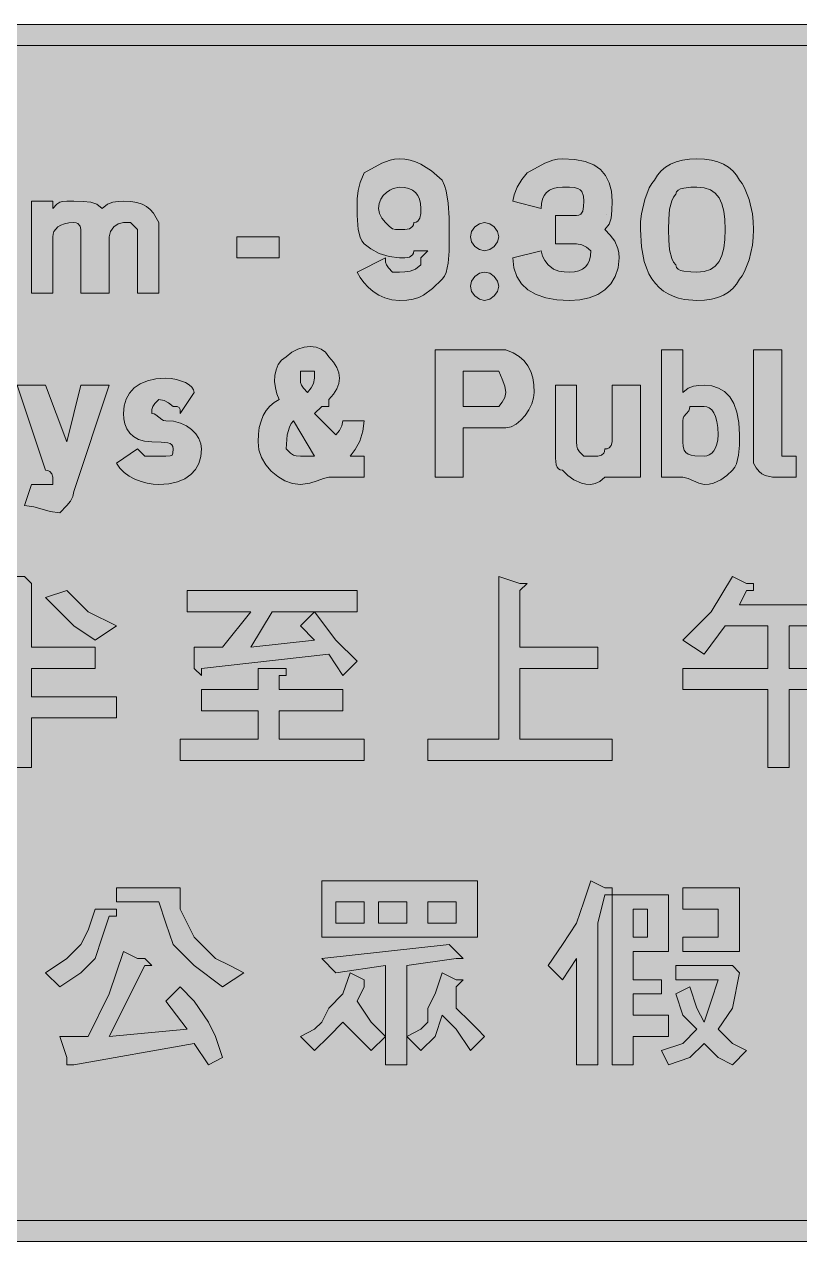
# Model space of a CAD drawing. Header units: metres. Extents: x 12 to 555, y 32 to 238.
# Drawn here: x 242 to 373.4, y 31.9 to 238.3 of the extents above; entities that cross this region are included whole.
import ezdxf

# ---------------------------------------------------------------- set-up
doc = ezdxf.new("R2010")
doc.units = ezdxf.units.M
for name, color, linetype, true_color in [('FILL_BLACK_000000', 7, 'Continuous', 0x000000), ('FILL_WHITE_FFFFFF', 7, 'Continuous', 0xffffff), ('STROKE_BLACK_000000', 7, 'Continuous', 0x000000)]:
    doc.layers.add(name, color=color, linetype=linetype, true_color=true_color)

msp = doc.modelspace()

# ---------------------------------------------------------------- hatches: boundary and pattern name
at = {"layer": 'FILL_BLACK_000000', "true_color": 0x000000}
h = msp.add_hatch(color=7, dxfattribs=at)
h.dxf.hatch_style = 1
h.paths.add_polyline_path([(550.41, 238.32), (552.81, 235.92), (553.21, 235.87), (553.52, 235.71), (554.01, 235.17), (554.5, 234.4), (555.21, 233.52), (555.21, 229.92), (555.21, 40.32), (555, 38.54), (554.46, 36.87), (553.69, 35.43), (552.81, 34.32), (552.1, 33.44), (551.61, 32.67), (551.12, 32.13), (550.81, 31.97), (550.41, 31.92), (546.81, 31.92), (20.01, 31.92), (18.4, 31.96), (17.01, 32.22), (16.33, 32.51), (15.62, 32.93), (14.01, 34.32), (13.61, 34.37), (13.32, 34.53), (12.96, 35.07), (12.83, 35.84), (12.81, 36.72), (12.12, 37.62), (11.76, 38.52), (11.63, 39.42), (11.61, 40.32), (11.61, 229.92), (11.82, 231.7), (12.36, 233.37), (13.13, 234.81), (14.01, 235.92), (14.89, 236.63), (15.66, 237.12), (16.2, 237.61), (16.36, 237.92), (16.41, 238.32), (20.01, 238.32), (546.81, 238.32), (550.41, 238.32)])
h.paths.add_polyline_path([(18.43, 234.31), (17.82, 233.83), (17.31, 233.22), (16.92, 232.49), (16.63, 231.68), (16.47, 230.82), (16.41, 229.92), (16.41, 40.32), (16.43, 39.42), (16.56, 38.52), (16.92, 37.62), (17.61, 36.72), (17.66, 36.32), (17.82, 36.03), (18.36, 35.67), (19.13, 35.54), (20.01, 35.52), (546.81, 35.52), (547.71, 35.54), (548.61, 35.67), (549.51, 36.03), (550.41, 36.72), (550.6, 37.62), (551.01, 38.52), (551.42, 39.42), (551.61, 40.32), (551.61, 229.92), (551.42, 230.82), (551.01, 231.72), (550.6, 232.62), (550.41, 233.52), (549.51, 233.71), (548.61, 234.12), (547.71, 234.53), (546.81, 234.72), (20.01, 234.72), (19.17, 234.61), (18.43, 234.31)], flags=16)
h = msp.add_hatch(color=7, dxfattribs=at)
h.dxf.hatch_style = 1
h.paths.add_polyline_path([(303.23, 198.01), (303.36, 197.52), (303.72, 197.03), (304.41, 196.32), (305.61, 196.32), (306.51, 196.34), (307.41, 196.47), (308.31, 196.83), (309.21, 197.52), (309.21, 198.72), (310.41, 199.92), (308.01, 199.92), (307.96, 199.52), (307.8, 199.23), (307.26, 198.87), (306.49, 198.74), (305.61, 198.72), (303.83, 198.93), (302.16, 199.47), (300.72, 200.24), (299.61, 201.12), (299.21, 201.62), (298.92, 202.21), (298.56, 203.52), (298.41, 205.92), (298.41, 207.12), (298.43, 208.73), (298.56, 210.12), (298.92, 211.51), (299.61, 213.12), (302.61, 214.77), (304, 215.31), (304.76, 215.47), (305.61, 215.52), (306.51, 215.46), (307.41, 215.29), (308.31, 215.01), (309.21, 214.62), (311.01, 213.49), (312.81, 211.92), (313.21, 211.02), (313.5, 210.08), (313.86, 208.02), (313.99, 205.51), (314.01, 202.32), (313.99, 199.84), (313.86, 197.82), (313.5, 196.24), (313.21, 195.63), (312.81, 195.12), (311.18, 193.54), (309.66, 192.42), (308.84, 192.03), (307.92, 191.74), (306.85, 191.58), (305.61, 191.52), (304.32, 191.63), (303.13, 191.93), (302.07, 192.41), (301.11, 193.02), (300.27, 193.75), (299.53, 194.56), (298.92, 195.42), (298.41, 196.32), (303.21, 198.72), (303.23, 198.01)])
h.paths.add_polyline_path([(303.94, 210.21), (303.36, 209.82), (302.83, 209.31), (302.4, 208.69), (302.12, 207.96), (302.01, 207.12), (302.2, 206.24), (302.61, 205.47), (303.21, 204.72), (303.92, 204.03), (304.41, 203.67), (304.9, 203.54), (305.61, 203.52), (306.49, 203.54), (307.26, 203.67), (307.8, 204.03), (307.96, 204.32), (308.01, 204.72), (308.41, 204.77), (308.7, 204.93), (309.06, 205.47), (309.19, 206.24), (309.21, 207.12), (309.15, 207.96), (308.99, 208.69), (308.7, 209.31), (308.31, 209.82), (307.8, 210.21), (307.18, 210.49), (306.45, 210.66), (305.61, 210.72), (304.54, 210.49), (303.94, 210.21)], flags=16)
h = msp.add_hatch(color=7, dxfattribs=at)
h.dxf.hatch_style = 1
h.paths.add_polyline_path([(341.29, 202.6), (342.06, 201.57), (342.6, 200.31), (342.76, 199.57), (342.81, 198.72), (342.65, 197.03), (342.17, 195.57), (341.42, 194.33), (340.41, 193.32), (339.18, 192.53), (337.75, 191.97), (336.15, 191.63), (334.41, 191.52), (332.27, 191.63), (330.38, 191.97), (328.74, 192.53), (327.36, 193.32), (326.27, 194.33), (325.47, 195.57), (324.98, 197.03), (324.81, 198.72), (329.61, 199.92), (329.8, 199.04), (330.21, 198.27), (330.81, 197.52), (331.71, 196.83), (332.61, 196.47), (333.51, 196.34), (334.41, 196.32), (335.25, 196.38), (335.98, 196.54), (336.6, 196.83), (337.11, 197.22), (337.5, 197.73), (337.78, 198.34), (337.95, 199.08), (338.01, 199.92), (337.26, 200.52), (336.49, 200.93), (335.61, 201.12), (332.01, 201.12), (332.01, 205.92), (335.61, 205.92), (336.01, 205.97), (336.3, 206.13), (336.66, 206.67), (336.79, 207.44), (336.81, 208.32), (336.77, 209.2), (336.51, 209.97), (336.22, 210.28), (335.8, 210.51), (335.2, 210.67), (334.41, 210.72), (333.21, 210.72), (332.37, 210.66), (331.63, 210.49), (331.02, 210.21), (330.51, 209.82), (330.12, 209.31), (329.83, 208.69), (329.67, 207.96), (329.61, 207.12), (324.81, 208.32), (325.02, 209.41), (325.56, 210.72), (326.33, 212.03), (327.21, 213.12), (330.21, 214.77), (331.6, 215.31), (332.36, 215.47), (333.21, 215.52), (335.29, 215.41), (337.05, 215.07), (338.5, 214.51), (339.66, 213.72), (340.53, 212.71), (341.14, 211.47), (341.5, 210.01), (341.61, 208.32), (341.59, 206.73), (341.46, 205.47), (341.1, 204.44), (340.41, 203.52), (341.29, 202.6)])
h = msp.add_hatch(color=7, dxfattribs=at)
h.dxf.hatch_style = 1
h.paths.add_polyline_path([(365.4, 200.86), (364.86, 198.42), (364.09, 196.43), (363.66, 195.68), (363.21, 195.12), (362.7, 194.28), (362.08, 193.54), (361.35, 192.93), (360.51, 192.42), (359.55, 192.03), (358.48, 191.74), (357.3, 191.58), (356.01, 191.52), (353.87, 191.69), (352.9, 191.91), (351.98, 192.21), (351.12, 192.61), (350.34, 193.1), (349.61, 193.69), (348.96, 194.37), (348.38, 195.15), (347.87, 196.03), (347.43, 197.01), (347.07, 198.1), (346.58, 200.59), (346.41, 203.52), (346.46, 204.87), (346.62, 206.18), (347.16, 208.62), (347.93, 210.61), (348.36, 211.36), (348.81, 211.92), (349.32, 212.76), (349.93, 213.49), (350.67, 214.11), (351.51, 214.62), (352.47, 215.01), (353.53, 215.29), (354.72, 215.46), (356.01, 215.52), (357.3, 215.46), (358.48, 215.29), (359.55, 215.01), (360.51, 214.62), (361.35, 214.11), (362.08, 213.49), (362.7, 212.76), (363.21, 211.92), (363.66, 211.36), (364.09, 210.61), (364.86, 208.62), (365.4, 206.18), (365.56, 204.87), (365.61, 203.52), (365.56, 202.17), (365.4, 200.86)])
h.paths.add_polyline_path([(360.57, 206.67), (360.24, 207.91), (359.76, 208.92), (359.11, 209.71), (358.28, 210.27), (357.25, 210.61), (356.01, 210.72), (354.94, 210.7), (353.76, 210.57), (353.23, 210.43), (352.8, 210.21), (352.52, 209.92), (352.41, 209.52), (352.01, 209.02), (351.72, 208.41), (351.36, 206.97), (351.23, 205.3), (351.21, 203.52), (351.23, 201.74), (351.36, 200.07), (351.72, 198.63), (352.01, 198.02), (352.41, 197.52), (352.52, 197.12), (352.8, 196.83), (353.23, 196.61), (353.76, 196.47), (354.94, 196.34), (356.01, 196.32), (357.25, 196.43), (358.28, 196.77), (359.11, 197.33), (359.76, 198.12), (360.24, 199.13), (360.57, 200.37), (360.75, 201.83), (360.81, 203.52), (360.75, 205.21), (360.57, 206.67)], flags=16)
h = msp.add_hatch(color=7, dxfattribs=at)
h.dxf.hatch_style = 1
h.paths.add_polyline_path([(257.93, 204.51), (257.16, 203.97), (256.62, 203.2), (256.41, 202.32), (256.41, 192.72), (251.61, 192.72), (251.61, 203.52), (251.46, 204.12), (251.1, 204.53), (250.81, 204.67), (250.41, 204.72), (249.57, 204.67), (248.83, 204.51), (248.22, 204.28), (247.71, 203.97), (247.32, 203.61), (247.03, 203.2), (246.87, 202.77), (246.81, 202.32), (246.81, 192.72), (243.21, 192.72), (243.21, 208.32), (246.81, 208.32), (246.81, 207.12), (247.52, 207.81), (248.01, 208.17), (248.5, 208.3), (249.21, 208.32), (250.41, 208.32), (252, 208.3), (253.26, 208.17), (254.29, 207.81), (255.21, 207.12), (256.11, 207.81), (257.01, 208.17), (257.91, 208.3), (258.81, 208.32), (260.05, 208.26), (261.1, 208.09), (261.97, 207.81), (262.71, 207.42), (263.33, 206.91), (263.87, 206.29), (264.81, 204.72), (264.81, 203.52), (264.81, 192.72), (261.21, 192.72), (261.21, 203.52), (260.01, 204.72), (258.81, 204.72), (257.93, 204.51)])
h = msp.add_hatch(color=7, dxfattribs=at)
h.dxf.hatch_style = 1
h.paths.add_polyline_path([(322.2, 201.44), (321.66, 200.67), (320.89, 200.13), (320.01, 199.92), (319.13, 200.13), (318.36, 200.67), (317.82, 201.44), (317.61, 202.32), (317.82, 203.2), (318.36, 203.97), (319.13, 204.51), (320.01, 204.72), (320.89, 204.51), (321.66, 203.97), (322.2, 203.2), (322.41, 202.32), (322.2, 201.44)])
h = msp.add_hatch(color=7, dxfattribs=at)
h.dxf.hatch_style = 1
h.paths.add_polyline_path([(285.21, 198.72), (278.01, 198.72), (278.01, 202.32), (285.21, 202.32), (285.21, 198.72)])
h = msp.add_hatch(color=7, dxfattribs=at)
h.dxf.hatch_style = 1
h.paths.add_polyline_path([(322.2, 193.04), (321.66, 192.27), (320.89, 191.73), (320.01, 191.52), (319.13, 191.73), (318.36, 192.27), (317.82, 193.04), (317.61, 193.92), (317.82, 194.8), (318.36, 195.57), (319.13, 196.11), (320.01, 196.32), (320.89, 196.11), (321.66, 195.57), (322.2, 194.8), (322.41, 193.92), (322.2, 193.04)])
h = msp.add_hatch(color=7, dxfattribs=at)
h.dxf.hatch_style = 1
h.paths.add_polyline_path([(284.46, 178.77), (284.66, 179.75), (285.04, 180.63), (285.62, 181.36), (286.41, 181.92), (287.36, 182.71), (288.38, 183.27), (289.43, 183.61), (290.46, 183.72), (291.44, 183.61), (292.32, 183.27), (293.05, 182.71), (293.61, 181.92), (294.4, 181.02), (294.96, 180.12), (295.3, 179.22), (295.41, 178.32), (295.3, 177.42), (294.96, 176.52), (294.4, 175.62), (293.61, 174.72), (293.61, 173.52), (292.41, 173.52), (291.21, 172.32), (294.81, 168.72), (295.41, 169.47), (295.82, 170.24), (296.01, 171.12), (299.61, 171.12), (299.4, 169.34), (298.86, 167.67), (298.09, 166.23), (297.21, 165.12), (299.61, 165.12), (299.61, 161.52), (297.21, 161.52), (293.61, 161.52), (292.69, 161.33), (291.66, 160.92), (290.4, 160.51), (288.81, 160.32), (287.47, 160.48), (286.17, 160.94), (284.95, 161.65), (283.86, 162.57), (282.94, 163.66), (282.23, 164.88), (281.77, 166.18), (281.61, 167.52), (281.67, 168.81), (281.83, 169.99), (282.12, 171.06), (282.51, 172.02), (283.02, 172.86), (283.63, 173.59), (284.37, 174.21), (285.21, 174.72), (284.82, 175.67), (284.55, 176.69), (284.43, 177.74), (284.46, 178.77)])
h.paths.add_polyline_path([(286.56, 168.72), (286.41, 166.32), (287.12, 165.63), (287.61, 165.27), (288.1, 165.14), (288.81, 165.12), (291.21, 165.12), (287.61, 171.12), (287.21, 170.62), (286.92, 170.03), (286.56, 168.72)], flags=16)
h.paths.add_polyline_path([(291.02, 177.44), (291.21, 178.32), (291.21, 179.52), (290.01, 179.52), (288.81, 179.52), (288.81, 178.32), (288.83, 177.61), (288.96, 177.12), (289.32, 176.63), (290.01, 175.92), (290.61, 176.67), (291.02, 177.44)], flags=16)
h = msp.add_hatch(color=7, dxfattribs=at)
h.dxf.hatch_style = 1
h.paths.add_polyline_path([(311.61, 161.52), (311.61, 183.12), (322.41, 183.12), (323.61, 183.12), (324.85, 182.61), (325.88, 181.99), (326.71, 181.26), (327.36, 180.42), (327.84, 179.46), (328.17, 178.39), (328.35, 177.21), (328.41, 175.92), (328.3, 174.97), (328, 173.97), (327.52, 172.97), (326.91, 172.02), (326.18, 171.19), (325.37, 170.52), (324.51, 170.08), (323.61, 169.92), (322.41, 169.92), (316.41, 169.92), (316.41, 161.52), (311.61, 161.52)])
h.paths.add_polyline_path([(322.41, 173.52), (323.01, 174.27), (323.42, 175.04), (323.61, 175.92), (323.42, 176.99), (323.01, 178.17), (322.41, 179.52), (321.21, 179.52), (316.41, 179.52), (316.41, 173.52), (321.21, 173.52), (322.41, 173.52)], flags=16)
h = msp.add_hatch(color=7, dxfattribs=at)
h.dxf.hatch_style = 1
h.paths.add_polyline_path([(355.41, 160.92), (354.51, 161.33), (353.61, 161.52), (350.01, 161.52), (350.01, 183.12), (353.61, 183.12), (353.61, 175.92), (354.51, 176.61), (355.41, 176.97), (356.31, 177.1), (357.21, 177.12), (358.5, 177.01), (359.67, 176.65), (360.69, 176.04), (361.56, 175.17), (362.26, 174.01), (362.78, 172.56), (363.1, 170.8), (363.21, 168.72), (363.19, 166.94), (363.06, 165.27), (362.7, 163.83), (362.41, 163.22), (362.01, 162.72), (361.09, 161.84), (360.06, 161.07), (358.8, 160.53), (358.06, 160.37), (357.21, 160.32), (356.31, 160.51), (355.41, 160.92)])
h.paths.add_polyline_path([(358.09, 165.34), (358.5, 165.63), (358.86, 166.02), (359.17, 166.53), (359.4, 167.14), (359.56, 167.88), (359.61, 168.72), (359.56, 169.96), (359.4, 170.99), (359.17, 171.82), (358.86, 172.47), (358.5, 172.95), (358.09, 173.28), (357.66, 173.46), (357.21, 173.52), (354.81, 173.52), (354.76, 173.12), (354.62, 172.81), (354.21, 172.32), (353.8, 171.83), (353.66, 171.52), (353.61, 171.12), (353.61, 167.52), (353.67, 166.73), (353.83, 166.13), (354.12, 165.71), (354.51, 165.42), (355.02, 165.25), (355.64, 165.16), (357.21, 165.12), (357.66, 165.18), (358.09, 165.34)], flags=16)
h = msp.add_hatch(color=7, dxfattribs=at)
h.dxf.hatch_style = 1
h.paths.add_polyline_path([(370.41, 166.32), (370.41, 165.12), (372.81, 165.12), (372.81, 161.52), (370.41, 161.52), (368.82, 161.56), (367.56, 161.82), (367.02, 162.11), (366.53, 162.53), (366.06, 163.13), (365.61, 163.92), (365.61, 165.12), (365.61, 183.12), (370.41, 183.12), (370.41, 166.32)])
h = msp.add_hatch(color=7, dxfattribs=at)
h.dxf.hatch_style = 1
h.paths.add_polyline_path([(271.9, 165.03), (271.56, 163.86), (271, 162.84), (270.21, 161.97), (269.2, 161.27), (267.96, 160.75), (266.5, 160.43), (264.81, 160.32), (263.86, 160.38), (262.84, 160.54), (261.79, 160.83), (260.76, 161.22), (259.78, 161.73), (258.9, 162.34), (258.17, 163.08), (257.61, 163.92), (261.21, 166.32), (262.41, 165.12), (264.81, 165.12), (266.01, 165.12), (266.7, 165.14), (267.06, 165.27), (267.19, 165.63), (267.21, 166.32), (267.15, 166.72), (266.99, 167.01), (266.7, 167.23), (266.31, 167.37), (265.18, 167.5), (263.61, 167.52), (262.37, 167.63), (261.34, 167.93), (260.51, 168.41), (259.86, 169.02), (259.38, 169.75), (259.05, 170.56), (258.87, 171.42), (258.81, 172.32), (258.92, 173.61), (259.26, 174.78), (259.82, 175.8), (260.61, 176.67), (261.62, 177.37), (262.86, 177.89), (264.32, 178.21), (266.01, 178.32), (266.91, 178.27), (267.77, 178.11), (269.31, 177.57), (269.92, 177.21), (270.4, 176.8), (270.7, 176.37), (270.81, 175.92), (268.41, 172.32), (268.39, 173.01), (268.26, 173.37), (267.9, 173.5), (267.21, 173.52), (266.46, 174.12), (265.69, 174.53), (264.81, 174.72), (264.12, 174.01), (263.76, 173.52), (263.63, 173.03), (263.61, 172.32), (264.01, 172.27), (264.32, 172.13), (264.81, 171.72), (265.3, 171.31), (265.61, 171.17), (266.01, 171.12), (267.3, 171.01), (268.47, 170.71), (269.49, 170.23), (270.36, 169.62), (271.06, 168.89), (271.58, 168.08), (271.9, 167.22), (272.01, 166.32), (271.9, 165.03)])
h = msp.add_hatch(color=7, dxfattribs=at)
h.dxf.hatch_style = 1
h.paths.add_polyline_path([(250.41, 159.12), (250.22, 158.24), (249.81, 157.47), (249.21, 156.72), (248.01, 155.52), (246.4, 155.71), (245.01, 156.12), (243.62, 156.53), (242.01, 156.72), (243.21, 160.32), (244.41, 160.32), (245.61, 160.32), (246.81, 160.32), (246.81, 161.52), (246.66, 162.12), (246.3, 162.53), (246.01, 162.67), (245.61, 162.72), (240.81, 177.12), (245.61, 177.12), (249.21, 167.52), (251.61, 177.12), (256.41, 177.12), (250.41, 159.12)])
h = msp.add_hatch(color=7, dxfattribs=at)
h.dxf.hatch_style = 1
h.paths.add_polyline_path([(346.41, 177.12), (346.41, 161.52), (341.61, 161.52), (340.41, 161.52), (339.53, 160.83), (338.76, 160.47), (338.01, 160.32), (337.16, 160.37), (336.42, 160.53), (335.16, 161.07), (334.13, 161.84), (333.21, 162.72), (332.81, 162.78), (332.52, 162.94), (332.3, 163.23), (332.16, 163.62), (332.03, 164.74), (332.01, 166.32), (332.01, 177.12), (335.61, 177.12), (335.61, 167.52), (335.63, 166.81), (335.76, 166.32), (336.12, 165.83), (336.81, 165.12), (339.21, 165.12), (339.81, 165.27), (340.22, 165.63), (340.36, 165.92), (340.41, 166.32), (340.81, 166.37), (341.1, 166.51), (341.46, 166.92), (341.61, 167.52), (341.61, 177.12), (346.41, 177.12)])
h = msp.add_hatch(color=7, dxfattribs=at)
h.dxf.hatch_style = 1
h.paths.add_polyline_path([(239.61, 144.72), (242.01, 144.72), (243.21, 143.52), (243.21, 142.32), (243.21, 132.72), (254.01, 132.72), (254.01, 129.12), (243.21, 129.12), (243.21, 124.32), (257.61, 124.32), (257.61, 120.72), (243.21, 120.72), (243.21, 112.32), (239.61, 112.32), (239.61, 120.72), (225.21, 120.72), (225.21, 124.32), (239.61, 124.32), (239.61, 129.12), (228.81, 129.12), (228.81, 132.72), (239.61, 132.72), (239.61, 144.72)])
h = msp.add_hatch(color=7, dxfattribs=at)
h.dxf.hatch_style = 1
h.paths.add_polyline_path([(327.21, 143.52), (326.01, 142.32), (326.01, 132.72), (339.21, 132.72), (339.21, 129.12), (326.01, 129.12), (326.01, 117.12), (341.61, 117.12), (341.61, 113.52), (310.41, 113.52), (310.41, 117.12), (322.41, 117.12), (322.41, 144.72), (326.01, 143.52), (327.21, 143.52)])
h = msp.add_hatch(color=7, dxfattribs=at)
h.dxf.hatch_style = 1
h.paths.add_polyline_path([(358.41, 138.72), (362.01, 144.72), (364.41, 143.52), (365.61, 143.52), (365.61, 142.32), (364.41, 142.32), (363.21, 139.92), (382.41, 139.92), (382.41, 136.32), (371.61, 136.32), (371.61, 129.12), (384.81, 129.12), (384.81, 125.52), (371.61, 125.52), (371.61, 112.32), (368.01, 112.32), (368.01, 125.52), (353.61, 125.52), (353.61, 129.12), (368.01, 129.12), (368.01, 136.32), (360.81, 136.32), (357.21, 131.52), (353.61, 133.92), (358.41, 138.72)])
h = msp.add_hatch(color=7, dxfattribs=at)
h.dxf.hatch_style = 1
h.paths.add_polyline_path([(252.81, 138.72), (257.61, 136.32), (254.01, 133.92), (250.41, 136.32), (245.61, 141.12), (249.21, 142.32), (252.81, 138.72)])
h = msp.add_hatch(color=7, dxfattribs=at)
h.dxf.hatch_style = 1
h.paths.add_polyline_path([(298.41, 130.32), (296.01, 127.92), (293.61, 131.52), (272.01, 129.12), (272.01, 127.92), (270.81, 129.12), (270.81, 132.72), (275.61, 132.72), (280.41, 138.72), (269.61, 138.72), (269.61, 142.32), (298.41, 142.32), (298.41, 138.72), (291.21, 138.72), (294.81, 133.92), (298.41, 130.32)])
h.paths.add_polyline_path([(284.01, 138.72), (280.41, 132.72), (291.21, 133.92), (288.81, 136.32), (291.21, 138.72), (284.01, 138.72)], flags=16)
h = msp.add_hatch(color=7, dxfattribs=at)
h.dxf.hatch_style = 1
h.paths.add_polyline_path([(268.41, 117.12), (281.61, 117.12), (281.61, 121.92), (272.01, 121.92), (272.01, 125.52), (281.61, 125.52), (281.61, 129.12), (285.21, 129.12), (286.41, 129.12), (286.41, 127.92), (285.21, 127.92), (285.21, 125.52), (296.01, 125.52), (296.01, 121.92), (285.21, 121.92), (285.21, 117.12), (299.61, 117.12), (299.61, 113.52), (268.41, 113.52), (268.41, 117.12)])
h = msp.add_hatch(color=7, dxfattribs=at)
h.dxf.hatch_style = 1
h.paths.add_polyline_path([(292.41, 93.12), (318.81, 93.12), (318.81, 83.52), (292.41, 83.52), (292.41, 93.12)])
h.paths.add_polyline_path([(294.81, 85.92), (299.61, 85.92), (299.61, 89.52), (294.81, 89.52), (294.81, 85.92)], flags=16)
h.paths.add_polyline_path([(302.01, 89.52), (302.01, 85.92), (306.81, 85.92), (306.81, 89.52), (302.01, 89.52)], flags=16)
h.paths.add_polyline_path([(315.21, 89.52), (310.41, 89.52), (310.41, 85.92), (315.21, 85.92), (315.21, 89.52)], flags=16)
h = msp.add_hatch(color=7, dxfattribs=at)
h.dxf.hatch_style = 1
h.paths.add_polyline_path([(341.61, 91.92), (341.61, 90.72), (340.41, 90.72), (339.21, 85.92), (339.21, 61.92), (335.61, 61.92), (335.61, 79.92), (333.21, 76.32), (330.81, 78.72), (333.21, 82.32), (335.61, 85.92), (336.81, 89.52), (338.01, 93.12), (340.41, 91.92), (341.61, 91.92)])
h = msp.add_hatch(color=7, dxfattribs=at)
h.dxf.hatch_style = 1
h.paths.add_polyline_path([(268.41, 91.92), (268.41, 89.52), (268.41, 88.32), (269.61, 85.92), (270.81, 83.52), (272.01, 82.32), (274.41, 79.92), (276.81, 78.72), (279.21, 77.52), (275.61, 75.12), (270.81, 78.72), (267.21, 82.32), (266.01, 85.92), (264.81, 89.52), (257.61, 89.52), (257.61, 91.92), (268.41, 91.92)])
h = msp.add_hatch(color=7, dxfattribs=at)
h.dxf.hatch_style = 1
h.paths.add_polyline_path([(363.21, 91.92), (363.21, 81.12), (353.61, 81.12), (353.61, 83.52), (359.61, 83.52), (359.61, 88.32), (353.61, 88.32), (353.61, 91.92), (363.21, 91.92)])
h = msp.add_hatch(color=7, dxfattribs=at)
h.dxf.hatch_style = 1
h.paths.add_polyline_path([(351.21, 81.12), (345.21, 81.12), (345.21, 76.32), (350.01, 76.32), (350.01, 73.92), (345.21, 73.92), (345.21, 70.32), (351.21, 70.32), (351.21, 66.72), (345.21, 66.72), (345.21, 61.92), (341.61, 61.92), (341.61, 90.72), (351.21, 90.72), (351.21, 81.12)])
h.paths.add_polyline_path([(347.61, 88.32), (345.21, 88.32), (345.21, 83.52), (347.61, 83.52), (347.61, 88.32)], flags=16)
h = msp.add_hatch(color=7, dxfattribs=at)
h.dxf.hatch_style = 1
h.paths.add_polyline_path([(257.61, 88.32), (257.61, 87.12), (256.41, 87.12), (255.21, 83.52), (254.01, 79.92), (251.61, 77.52), (248.01, 75.12), (245.61, 77.52), (249.21, 79.92), (251.61, 82.32), (252.81, 84.72), (254.01, 88.32), (256.41, 88.32), (257.61, 88.32)])
h = msp.add_hatch(color=7, dxfattribs=at)
h.dxf.hatch_style = 1
h.paths.add_polyline_path([(262.41, 79.92), (263.61, 78.72), (262.41, 78.72), (256.41, 66.72), (269.61, 67.92), (266.01, 72.72), (268.41, 75.12), (270.81, 72.72), (273.21, 69.12), (274.41, 66.72), (275.61, 63.12), (273.21, 61.92), (270.81, 65.52), (250.41, 61.92), (249.21, 61.92), (249.21, 63.12), (248.01, 66.72), (252.81, 66.72), (256.41, 73.92), (258.81, 81.12), (261.21, 79.92), (262.41, 79.92)])
h = msp.add_hatch(color=7, dxfattribs=at)
h.dxf.hatch_style = 1
h.paths.add_polyline_path([(303.21, 81.12), (314.01, 82.32), (315.21, 81.12), (316.41, 79.92), (315.21, 79.92), (306.81, 78.72), (306.81, 61.92), (303.21, 61.92), (303.21, 78.72), (294.81, 77.52), (292.41, 79.92), (303.21, 81.12)])
h = msp.add_hatch(color=7, dxfattribs=at)
h.dxf.hatch_style = 1
h.paths.add_polyline_path([(360.81, 78.72), (362.01, 78.72), (363.21, 77.52), (362.01, 71.52), (359.61, 67.92), (362.01, 65.52), (364.41, 64.32), (362.01, 61.92), (359.61, 63.12), (357.21, 65.52), (354.81, 63.12), (351.21, 61.92), (350.01, 64.32), (353.61, 65.52), (356.01, 67.92), (353.61, 70.32), (352.41, 73.92), (354.81, 75.12), (356.01, 71.52), (357.21, 69.12), (358.41, 72.72), (359.61, 76.32), (352.41, 76.32), (352.41, 78.72), (360.81, 78.72)])
h = msp.add_hatch(color=7, dxfattribs=at)
h.dxf.hatch_style = 1
h.paths.add_polyline_path([(299.61, 76.32), (299.61, 75.12), (298.41, 72.72), (300.81, 69.12), (303.21, 66.72), (300.81, 64.32), (296.01, 69.12), (293.61, 66.72), (291.21, 64.32), (288.81, 66.72), (291.21, 67.92), (292.41, 69.12), (293.61, 71.52), (296.01, 73.92), (297.21, 77.52), (299.61, 76.32)])
h = msp.add_hatch(color=7, dxfattribs=at)
h.dxf.hatch_style = 1
h.paths.add_polyline_path([(315.21, 76.32), (316.41, 76.32), (315.21, 75.12), (315.21, 73.92), (315.21, 71.52), (317.61, 69.12), (318.81, 67.92), (320.01, 66.72), (317.61, 64.32), (315.21, 67.92), (312.81, 70.32), (311.61, 66.72), (309.21, 64.32), (306.81, 66.72), (309.21, 67.92), (310.41, 69.12), (310.41, 71.52), (311.61, 73.92), (312.81, 77.52), (315.21, 76.32)])
at = {"layer": 'FILL_WHITE_FFFFFF', "true_color": 0xffffff}
h = msp.add_hatch(color=7, dxfattribs=at)
h.dxf.hatch_style = 1
h.paths.add_polyline_path([(19.13, 35.54), (18.36, 35.67), (17.82, 36.03), (17.66, 36.32), (17.61, 36.72), (16.92, 37.62), (16.56, 38.52), (16.43, 39.42), (16.41, 40.32), (16.41, 229.92), (16.41, 232.32), (17.61, 233.52), (18.36, 234.12), (19.13, 234.53), (20.01, 234.72), (546.81, 234.72), (548.01, 234.72), (548.72, 234.03), (549.21, 233.67), (549.7, 233.54), (550.41, 233.52), (550.41, 232.32), (551.1, 231.61), (551.46, 231.12), (551.59, 230.63), (551.61, 229.92), (551.61, 40.32), (551.42, 39.42), (551.01, 38.52), (550.6, 37.62), (550.41, 36.72), (549.51, 36.03), (548.61, 35.67), (547.71, 35.54), (546.81, 35.52), (20.01, 35.52), (19.13, 35.54)])

# ---------------------------------------------------------------- linework, layer by layer
at = {"layer": 'FILL_BLACK_000000', "lineweight": 0, "true_color": 0x000000}
for points in [[(20.01, 238.32), (546.81, 238.32)], [(546.81, 234.72), (20.01, 234.72), (19.17, 234.61), (18.43, 234.31), (17.82, 233.83), (17.31, 233.22), (16.92, 232.49), (16.63, 231.68), (16.47, 230.82), (16.41, 229.92), (16.41, 40.32), (16.43, 39.42), (16.56, 38.52), (16.92, 37.62), (17.61, 36.72), (17.66, 36.32), (17.82, 36.03), (18.36, 35.67), (19.13, 35.54), (20.01, 35.52), (546.81, 35.52)], [(546.81, 31.92), (20.01, 31.92)]]:
    msp.add_lwpolyline(points, dxfattribs=at)
for points in [[(303.23, 198.01), (303.36, 197.52), (303.72, 197.03), (304.41, 196.32), (305.61, 196.32), (306.51, 196.34), (307.41, 196.47), (308.31, 196.83), (309.21, 197.52), (309.21, 198.72), (310.41, 199.92), (308.01, 199.92), (307.96, 199.52), (307.8, 199.23), (307.26, 198.87), (306.49, 198.74), (305.61, 198.72), (303.83, 198.93), (302.16, 199.47), (300.72, 200.24), (299.61, 201.12), (299.21, 201.62), (298.92, 202.21), (298.56, 203.52), (298.41, 205.92), (298.41, 207.12), (298.43, 208.73), (298.56, 210.12), (298.92, 211.51), (299.61, 213.12), (302.61, 214.77), (304, 215.31), (304.76, 215.47), (305.61, 215.52), (306.51, 215.46), (307.41, 215.29), (308.31, 215.01), (309.21, 214.62), (311.01, 213.49), (312.81, 211.92), (313.21, 211.02), (313.5, 210.08), (313.86, 208.02), (313.99, 205.51), (314.01, 202.32), (313.99, 199.84), (313.86, 197.82), (313.5, 196.24), (313.21, 195.63), (312.81, 195.12), (311.18, 193.54), (309.66, 192.42), (308.84, 192.03), (307.92, 191.74), (306.85, 191.58), (305.61, 191.52), (304.32, 191.63), (303.13, 191.93), (302.07, 192.41), (301.11, 193.02), (300.27, 193.75), (299.53, 194.56), (298.92, 195.42), (298.41, 196.32), (303.21, 198.72)], [(341.29, 202.6), (342.06, 201.57), (342.6, 200.31), (342.76, 199.57), (342.81, 198.72), (342.65, 197.03), (342.17, 195.57), (341.42, 194.33), (340.41, 193.32), (339.18, 192.53), (337.75, 191.97), (336.15, 191.63), (334.41, 191.52), (332.27, 191.63), (330.38, 191.97), (328.74, 192.53), (327.36, 193.32), (326.27, 194.33), (325.47, 195.57), (324.98, 197.03), (324.81, 198.72), (329.61, 199.92), (329.8, 199.04), (330.21, 198.27), (330.81, 197.52), (331.71, 196.83), (332.61, 196.47), (333.51, 196.34), (334.41, 196.32), (335.25, 196.38), (335.98, 196.54), (336.6, 196.83), (337.11, 197.22), (337.5, 197.73), (337.78, 198.34), (337.95, 199.08), (338.01, 199.92), (337.26, 200.52), (336.49, 200.93), (335.61, 201.12), (332.01, 201.12), (332.01, 205.92), (335.61, 205.92), (336.01, 205.97), (336.3, 206.13), (336.66, 206.67), (336.79, 207.44), (336.81, 208.32), (336.77, 209.2), (336.51, 209.97), (336.22, 210.28), (335.8, 210.51), (335.2, 210.67), (334.41, 210.72), (333.21, 210.72), (332.37, 210.66), (331.63, 210.49), (331.02, 210.21), (330.51, 209.82), (330.12, 209.31), (329.83, 208.69), (329.67, 207.96), (329.61, 207.12), (324.81, 208.32), (325.02, 209.41), (325.56, 210.72), (326.33, 212.03), (327.21, 213.12), (330.21, 214.77), (331.6, 215.31), (332.36, 215.47), (333.21, 215.52), (335.29, 215.41), (337.05, 215.07), (338.5, 214.51), (339.66, 213.72), (340.53, 212.71), (341.14, 211.47), (341.5, 210.01), (341.61, 208.32), (341.59, 206.73), (341.46, 205.47), (341.1, 204.44), (340.41, 203.52)], [(365.4, 200.86), (364.86, 198.42), (364.09, 196.43), (363.66, 195.68), (363.21, 195.12), (362.7, 194.28), (362.08, 193.54), (361.35, 192.93), (360.51, 192.42), (359.55, 192.03), (358.48, 191.74), (357.3, 191.58), (356.01, 191.52), (353.87, 191.69), (352.9, 191.91), (351.98, 192.21), (351.12, 192.61), (350.34, 193.1), (349.61, 193.69), (348.96, 194.37), (348.38, 195.15), (347.87, 196.03), (347.43, 197.01), (347.07, 198.1), (346.58, 200.59), (346.41, 203.52), (346.46, 204.87), (346.62, 206.18), (347.16, 208.62), (347.93, 210.61), (348.36, 211.36), (348.81, 211.92), (349.32, 212.76), (349.93, 213.49), (350.67, 214.11), (351.51, 214.62), (352.47, 215.01), (353.53, 215.29), (354.72, 215.46), (356.01, 215.52), (357.3, 215.46), (358.48, 215.29), (359.55, 215.01), (360.51, 214.62), (361.35, 214.11), (362.08, 213.49), (362.7, 212.76), (363.21, 211.92), (363.66, 211.36), (364.09, 210.61), (364.86, 208.62), (365.4, 206.18), (365.56, 204.87), (365.61, 203.52), (365.56, 202.17)], [(303.94, 210.21), (303.36, 209.82), (302.83, 209.31), (302.4, 208.69), (302.12, 207.96), (302.01, 207.12), (302.2, 206.24), (302.61, 205.47), (303.21, 204.72), (303.92, 204.03), (304.41, 203.67), (304.9, 203.54), (305.61, 203.52), (306.49, 203.54), (307.26, 203.67), (307.8, 204.03), (307.96, 204.32), (308.01, 204.72), (308.41, 204.77), (308.7, 204.93), (309.06, 205.47), (309.19, 206.24), (309.21, 207.12), (309.15, 207.96), (308.99, 208.69), (308.7, 209.31), (308.31, 209.82), (307.8, 210.21), (307.18, 210.49), (306.45, 210.66), (305.61, 210.72), (304.54, 210.49)], [(360.57, 206.67), (360.24, 207.91), (359.76, 208.92), (359.11, 209.71), (358.28, 210.27), (357.25, 210.61), (356.01, 210.72), (354.94, 210.7), (353.76, 210.57), (353.23, 210.43), (352.8, 210.21), (352.52, 209.92), (352.41, 209.52), (352.01, 209.02), (351.72, 208.41), (351.36, 206.97), (351.23, 205.3), (351.21, 203.52), (351.23, 201.74), (351.36, 200.07), (351.72, 198.63), (352.01, 198.02), (352.41, 197.52), (352.52, 197.12), (352.8, 196.83), (353.23, 196.61), (353.76, 196.47), (354.94, 196.34), (356.01, 196.32), (357.25, 196.43), (358.28, 196.77), (359.11, 197.33), (359.76, 198.12), (360.24, 199.13), (360.57, 200.37), (360.75, 201.83), (360.81, 203.52), (360.75, 205.21)], [(257.93, 204.51), (257.16, 203.97), (256.62, 203.2), (256.41, 202.32), (256.41, 192.72), (251.61, 192.72), (251.61, 203.52), (251.46, 204.12), (251.1, 204.53), (250.81, 204.67), (250.41, 204.72), (249.57, 204.67), (248.83, 204.51), (248.22, 204.28), (247.71, 203.97), (247.32, 203.61), (247.03, 203.2), (246.87, 202.77), (246.81, 202.32), (246.81, 192.72), (243.21, 192.72), (243.21, 208.32), (246.81, 208.32), (246.81, 207.12), (247.52, 207.81), (248.01, 208.17), (248.5, 208.3), (249.21, 208.32), (250.41, 208.32), (252, 208.3), (253.26, 208.17), (254.29, 207.81), (255.21, 207.12), (256.11, 207.81), (257.01, 208.17), (257.91, 208.3), (258.81, 208.32), (260.05, 208.26), (261.1, 208.09), (261.97, 207.81), (262.71, 207.42), (263.33, 206.91), (263.87, 206.29), (264.81, 204.72), (264.81, 203.52), (264.81, 192.72), (261.21, 192.72), (261.21, 203.52), (260.01, 204.72), (258.81, 204.72)], [(322.2, 201.44), (321.66, 200.67), (320.89, 200.13), (320.01, 199.92), (319.13, 200.13), (318.36, 200.67), (317.82, 201.44), (317.61, 202.32), (317.82, 203.2), (318.36, 203.97), (319.13, 204.51), (320.01, 204.72), (320.89, 204.51), (321.66, 203.97), (322.2, 203.2), (322.41, 202.32)], [(285.21, 198.72), (278.01, 198.72), (278.01, 202.32), (285.21, 202.32)], [(322.2, 193.04), (321.66, 192.27), (320.89, 191.73), (320.01, 191.52), (319.13, 191.73), (318.36, 192.27), (317.82, 193.04), (317.61, 193.92), (317.82, 194.8), (318.36, 195.57), (319.13, 196.11), (320.01, 196.32), (320.89, 196.11), (321.66, 195.57), (322.2, 194.8), (322.41, 193.92)], [(284.46, 178.77), (284.66, 179.75), (285.04, 180.63), (285.62, 181.36), (286.41, 181.92), (287.36, 182.71), (288.38, 183.27), (289.43, 183.61), (290.46, 183.72), (291.44, 183.61), (292.32, 183.27), (293.05, 182.71), (293.61, 181.92), (294.4, 181.02), (294.96, 180.12), (295.3, 179.22), (295.41, 178.32), (295.3, 177.42), (294.96, 176.52), (294.4, 175.62), (293.61, 174.72), (293.61, 173.52), (292.41, 173.52), (291.21, 172.32), (294.81, 168.72), (295.41, 169.47), (295.82, 170.24), (296.01, 171.12), (299.61, 171.12), (299.4, 169.34), (298.86, 167.67), (298.09, 166.23), (297.21, 165.12), (299.61, 165.12), (299.61, 161.52), (297.21, 161.52), (293.61, 161.52), (292.69, 161.33), (291.66, 160.92), (290.4, 160.51), (288.81, 160.32), (287.47, 160.48), (286.17, 160.94), (284.95, 161.65), (283.86, 162.57), (282.94, 163.66), (282.23, 164.88), (281.77, 166.18), (281.61, 167.52), (281.67, 168.81), (281.83, 169.99), (282.12, 171.06), (282.51, 172.02), (283.02, 172.86), (283.63, 173.59), (284.37, 174.21), (285.21, 174.72), (284.82, 175.67), (284.55, 176.69), (284.43, 177.74)], [(311.61, 161.52), (311.61, 183.12), (322.41, 183.12), (323.61, 183.12), (324.85, 182.61), (325.88, 181.99), (326.71, 181.26), (327.36, 180.42), (327.84, 179.46), (328.17, 178.39), (328.35, 177.21), (328.41, 175.92), (328.3, 174.97), (328, 173.97), (327.52, 172.97), (326.91, 172.02), (326.18, 171.19), (325.37, 170.52), (324.51, 170.08), (323.61, 169.92), (322.41, 169.92), (316.41, 169.92), (316.41, 161.52)], [(355.41, 160.92), (354.51, 161.33), (353.61, 161.52), (350.01, 161.52), (350.01, 183.12), (353.61, 183.12), (353.61, 175.92), (354.51, 176.61), (355.41, 176.97), (356.31, 177.1), (357.21, 177.12), (358.5, 177.01), (359.67, 176.65), (360.69, 176.04), (361.56, 175.17), (362.26, 174.01), (362.78, 172.56), (363.1, 170.8), (363.21, 168.72), (363.19, 166.94), (363.06, 165.27), (362.7, 163.83), (362.41, 163.22), (362.01, 162.72), (361.09, 161.84), (360.06, 161.07), (358.8, 160.53), (358.06, 160.37), (357.21, 160.32), (356.31, 160.51)], [(370.41, 166.32), (370.41, 165.12), (372.81, 165.12), (372.81, 161.52), (370.41, 161.52), (368.82, 161.56), (367.56, 161.82), (367.02, 162.11), (366.53, 162.53), (366.06, 163.13), (365.61, 163.92), (365.61, 165.12), (365.61, 183.12), (370.41, 183.12)], [(271.9, 165.03), (271.56, 163.86), (271, 162.84), (270.21, 161.97), (269.2, 161.27), (267.96, 160.75), (266.5, 160.43), (264.81, 160.32), (263.86, 160.38), (262.84, 160.54), (261.79, 160.83), (260.76, 161.22), (259.78, 161.73), (258.9, 162.34), (258.17, 163.08), (257.61, 163.92), (261.21, 166.32), (262.41, 165.12), (264.81, 165.12), (266.01, 165.12), (266.7, 165.14), (267.06, 165.27), (267.19, 165.63), (267.21, 166.32), (267.15, 166.72), (266.99, 167.01), (266.7, 167.23), (266.31, 167.37), (265.18, 167.5), (263.61, 167.52), (262.37, 167.63), (261.34, 167.93), (260.51, 168.41), (259.86, 169.02), (259.38, 169.75), (259.05, 170.56), (258.87, 171.42), (258.81, 172.32), (258.92, 173.61), (259.26, 174.78), (259.82, 175.8), (260.61, 176.67), (261.62, 177.37), (262.86, 177.89), (264.32, 178.21), (266.01, 178.32), (266.91, 178.27), (267.77, 178.11), (269.31, 177.57), (269.92, 177.21), (270.4, 176.8), (270.7, 176.37), (270.81, 175.92), (268.41, 172.32), (268.39, 173.01), (268.26, 173.37), (267.9, 173.5), (267.21, 173.52), (266.46, 174.12), (265.69, 174.53), (264.81, 174.72), (264.12, 174.01), (263.76, 173.52), (263.63, 173.03), (263.61, 172.32), (264.01, 172.27), (264.32, 172.13), (264.81, 171.72), (265.3, 171.31), (265.61, 171.17), (266.01, 171.12), (267.3, 171.01), (268.47, 170.71), (269.49, 170.23), (270.36, 169.62), (271.06, 168.89), (271.58, 168.08), (271.9, 167.22), (272.01, 166.32)], [(291.02, 177.44), (291.21, 178.32), (291.21, 179.52), (290.01, 179.52), (288.81, 179.52), (288.81, 178.32), (288.83, 177.61), (288.96, 177.12), (289.32, 176.63), (290.01, 175.92), (290.61, 176.67)], [(322.41, 173.52), (323.01, 174.27), (323.42, 175.04), (323.61, 175.92), (323.42, 176.99), (323.01, 178.17), (322.41, 179.52), (321.21, 179.52), (316.41, 179.52), (316.41, 173.52), (321.21, 173.52)], [(250.41, 159.12), (250.22, 158.24), (249.81, 157.47), (249.21, 156.72), (248.01, 155.52), (246.4, 155.71), (245.01, 156.12), (243.62, 156.53), (242.01, 156.72), (243.21, 160.32), (244.41, 160.32), (245.61, 160.32), (246.81, 160.32), (246.81, 161.52), (246.66, 162.12), (246.3, 162.53), (246.01, 162.67), (245.61, 162.72), (240.81, 177.12), (245.61, 177.12), (249.21, 167.52), (251.61, 177.12), (256.41, 177.12)], [(346.41, 177.12), (346.41, 161.52), (341.61, 161.52), (340.41, 161.52), (339.53, 160.83), (338.76, 160.47), (338.01, 160.32), (337.16, 160.37), (336.42, 160.53), (335.16, 161.07), (334.13, 161.84), (333.21, 162.72), (332.81, 162.78), (332.52, 162.94), (332.3, 163.23), (332.16, 163.62), (332.03, 164.74), (332.01, 166.32), (332.01, 177.12), (335.61, 177.12), (335.61, 167.52), (335.63, 166.81), (335.76, 166.32), (336.12, 165.83), (336.81, 165.12), (339.21, 165.12), (339.81, 165.27), (340.22, 165.63), (340.36, 165.92), (340.41, 166.32), (340.81, 166.37), (341.1, 166.51), (341.46, 166.92), (341.61, 167.52), (341.61, 177.12)], [(358.09, 165.34), (358.5, 165.63), (358.86, 166.02), (359.17, 166.53), (359.4, 167.14), (359.56, 167.88), (359.61, 168.72), (359.56, 169.96), (359.4, 170.99), (359.17, 171.82), (358.86, 172.47), (358.5, 172.95), (358.09, 173.28), (357.66, 173.46), (357.21, 173.52), (354.81, 173.52), (354.76, 173.12), (354.62, 172.81), (354.21, 172.32), (353.8, 171.83), (353.66, 171.52), (353.61, 171.12), (353.61, 167.52), (353.67, 166.73), (353.83, 166.13), (354.12, 165.71), (354.51, 165.42), (355.02, 165.25), (355.64, 165.16), (357.21, 165.12), (357.66, 165.18)], [(286.56, 168.72), (286.41, 166.32), (287.12, 165.63), (287.61, 165.27), (288.1, 165.14), (288.81, 165.12), (291.21, 165.12), (287.61, 171.12), (287.21, 170.62), (286.92, 170.03)], [(239.61, 144.72), (242.01, 144.72), (243.21, 143.52), (243.21, 142.32), (243.21, 132.72), (254.01, 132.72), (254.01, 129.12), (243.21, 129.12), (243.21, 124.32), (257.61, 124.32), (257.61, 120.72), (243.21, 120.72), (243.21, 112.32), (239.61, 112.32), (239.61, 120.72), (225.21, 120.72), (225.21, 124.32), (239.61, 124.32), (239.61, 129.12), (228.81, 129.12), (228.81, 132.72), (239.61, 132.72)], [(327.21, 143.52), (326.01, 142.32), (326.01, 132.72), (339.21, 132.72), (339.21, 129.12), (326.01, 129.12), (326.01, 117.12), (341.61, 117.12), (341.61, 113.52), (310.41, 113.52), (310.41, 117.12), (322.41, 117.12), (322.41, 144.72), (326.01, 143.52)], [(358.41, 138.72), (362.01, 144.72), (364.41, 143.52), (365.61, 143.52), (365.61, 142.32), (364.41, 142.32), (363.21, 139.92), (382.41, 139.92), (382.41, 136.32), (371.61, 136.32), (371.61, 129.12), (384.81, 129.12), (384.81, 125.52), (371.61, 125.52), (371.61, 112.32), (368.01, 112.32), (368.01, 125.52), (353.61, 125.52), (353.61, 129.12), (368.01, 129.12), (368.01, 136.32), (360.81, 136.32), (357.21, 131.52), (353.61, 133.92)], [(252.81, 138.72), (257.61, 136.32), (254.01, 133.92), (250.41, 136.32), (245.61, 141.12), (249.21, 142.32)], [(298.41, 130.32), (296.01, 127.92), (293.61, 131.52), (272.01, 129.12), (272.01, 127.92), (270.81, 129.12), (270.81, 132.72), (275.61, 132.72), (280.41, 138.72), (269.61, 138.72), (269.61, 142.32), (298.41, 142.32), (298.41, 138.72), (291.21, 138.72), (294.81, 133.92)], [(284.01, 138.72), (280.41, 132.72), (291.21, 133.92), (288.81, 136.32), (291.21, 138.72)], [(268.41, 117.12), (281.61, 117.12), (281.61, 121.92), (272.01, 121.92), (272.01, 125.52), (281.61, 125.52), (281.61, 129.12), (285.21, 129.12), (286.41, 129.12), (286.41, 127.92), (285.21, 127.92), (285.21, 125.52), (296.01, 125.52), (296.01, 121.92), (285.21, 121.92), (285.21, 117.12), (299.61, 117.12), (299.61, 113.52), (268.41, 113.52)], [(292.41, 93.12), (318.81, 93.12), (318.81, 83.52), (292.41, 83.52)], [(341.61, 91.92), (341.61, 90.72), (340.41, 90.72), (339.21, 85.92), (339.21, 61.92), (335.61, 61.92), (335.61, 79.92), (333.21, 76.32), (330.81, 78.72), (333.21, 82.32), (335.61, 85.92), (336.81, 89.52), (338.01, 93.12), (340.41, 91.92)], [(268.41, 91.92), (268.41, 89.52), (268.41, 88.32), (269.61, 85.92), (270.81, 83.52), (272.01, 82.32), (274.41, 79.92), (276.81, 78.72), (279.21, 77.52), (275.61, 75.12), (270.81, 78.72), (267.21, 82.32), (266.01, 85.92), (264.81, 89.52), (257.61, 89.52), (257.61, 91.92)], [(363.21, 91.92), (363.21, 81.12), (353.61, 81.12), (353.61, 83.52), (359.61, 83.52), (359.61, 88.32), (353.61, 88.32), (353.61, 91.92)], [(294.81, 85.92), (299.61, 85.92), (299.61, 89.52), (294.81, 89.52)], [(302.01, 89.52), (302.01, 85.92), (306.81, 85.92), (306.81, 89.52)], [(315.21, 89.52), (310.41, 89.52), (310.41, 85.92), (315.21, 85.92)], [(351.21, 81.12), (345.21, 81.12), (345.21, 76.32), (350.01, 76.32), (350.01, 73.92), (345.21, 73.92), (345.21, 70.32), (351.21, 70.32), (351.21, 66.72), (345.21, 66.72), (345.21, 61.92), (341.61, 61.92), (341.61, 90.72), (351.21, 90.72)], [(257.61, 88.32), (257.61, 87.12), (256.41, 87.12), (255.21, 83.52), (254.01, 79.92), (251.61, 77.52), (248.01, 75.12), (245.61, 77.52), (249.21, 79.92), (251.61, 82.32), (252.81, 84.72), (254.01, 88.32), (256.41, 88.32)], [(347.61, 88.32), (345.21, 88.32), (345.21, 83.52), (347.61, 83.52)], [(262.41, 79.92), (263.61, 78.72), (262.41, 78.72), (256.41, 66.72), (269.61, 67.92), (266.01, 72.72), (268.41, 75.12), (270.81, 72.72), (273.21, 69.12), (274.41, 66.72), (275.61, 63.12), (273.21, 61.92), (270.81, 65.52), (250.41, 61.92), (249.21, 61.92), (249.21, 63.12), (248.01, 66.72), (252.81, 66.72), (256.41, 73.92), (258.81, 81.12), (261.21, 79.92)], [(303.21, 81.12), (314.01, 82.32), (315.21, 81.12), (316.41, 79.92), (315.21, 79.92), (306.81, 78.72), (306.81, 61.92), (303.21, 61.92), (303.21, 78.72), (294.81, 77.52), (292.41, 79.92)], [(360.81, 78.72), (362.01, 78.72), (363.21, 77.52), (362.01, 71.52), (359.61, 67.92), (362.01, 65.52), (364.41, 64.32), (362.01, 61.92), (359.61, 63.12), (357.21, 65.52), (354.81, 63.12), (351.21, 61.92), (350.01, 64.32), (353.61, 65.52), (356.01, 67.92), (353.61, 70.32), (352.41, 73.92), (354.81, 75.12), (356.01, 71.52), (357.21, 69.12), (358.41, 72.72), (359.61, 76.32), (352.41, 76.32), (352.41, 78.72)], [(299.61, 76.32), (299.61, 75.12), (298.41, 72.72), (300.81, 69.12), (303.21, 66.72), (300.81, 64.32), (296.01, 69.12), (293.61, 66.72), (291.21, 64.32), (288.81, 66.72), (291.21, 67.92), (292.41, 69.12), (293.61, 71.52), (296.01, 73.92), (297.21, 77.52)], [(315.21, 76.32), (316.41, 76.32), (315.21, 75.12), (315.21, 73.92), (315.21, 71.52), (317.61, 69.12), (318.81, 67.92), (320.01, 66.72), (317.61, 64.32), (315.21, 67.92), (312.81, 70.32), (311.61, 66.72), (309.21, 64.32), (306.81, 66.72), (309.21, 67.92), (310.41, 69.12), (310.41, 71.52), (311.61, 73.92), (312.81, 77.52)]]:
    msp.add_lwpolyline(points, close=True, dxfattribs=at)
at = {"layer": 'FILL_WHITE_FFFFFF', "lineweight": 0, "true_color": 0xffffff}
msp.add_lwpolyline([(546.81, 35.52), (20.01, 35.52), (19.13, 35.54), (18.36, 35.67), (17.82, 36.03), (17.66, 36.32), (17.61, 36.72), (16.92, 37.62), (16.56, 38.52), (16.43, 39.42), (16.41, 40.32), (16.41, 229.92), (16.41, 232.32), (17.61, 233.52), (18.36, 234.12), (19.13, 234.53), (20.01, 234.72), (546.81, 234.72)], dxfattribs=at)
at = {"layer": 'STROKE_BLACK_000000', "lineweight": 0, "true_color": 0x000000}
msp.add_lwpolyline([(340.61, 206.16), (340.61, 206.16)], dxfattribs=at)

doc.saveas('drawing.dxf')
